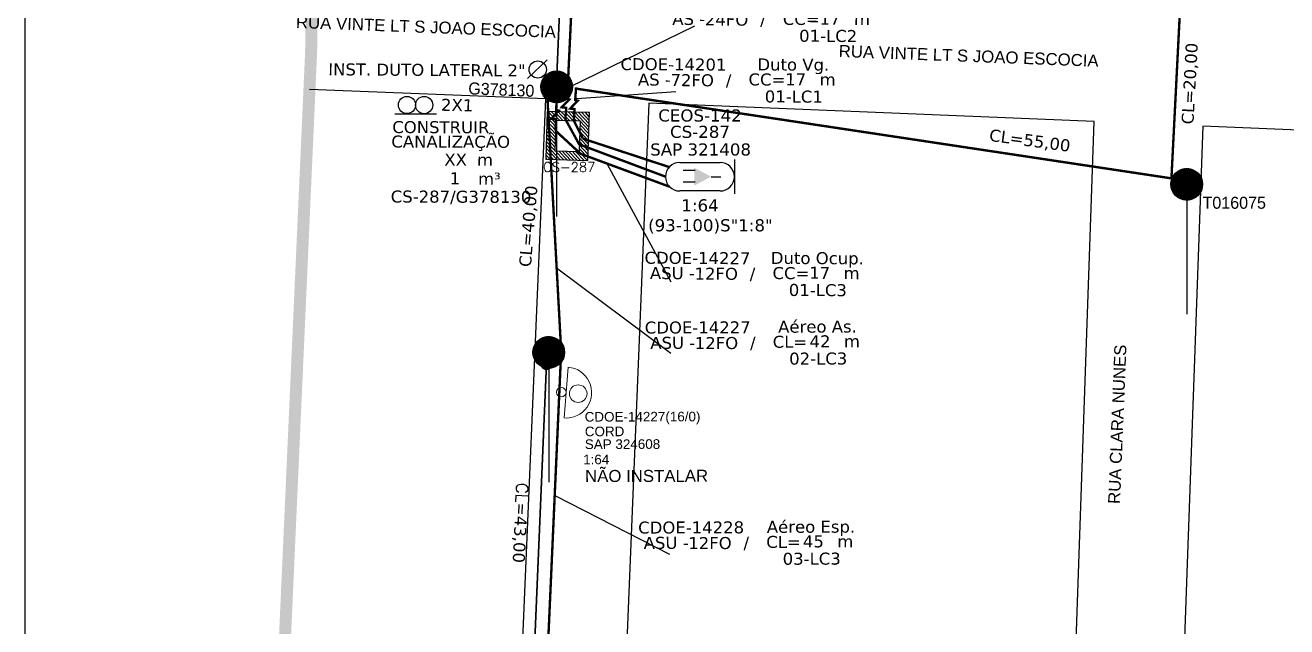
# Model space of a CAD drawing. Extents: x 12033 to 28038, y -9425 to 4777.
# Drawn here: x 12033 to 13083, y 3151 to 3651 of the extents above; entities that cross this region are included whole.
import ezdxf
from ezdxf.enums import TextEntityAlignment as Align

# ---------------------------------------------------------------- set-up
doc = ezdxf.new("R2010")
doc.units = ezdxf.units.DM
doc.header["$LTSCALE"] = 5
doc.header["$MEASUREMENT"] = 0
for name, color, linetype in [('10.1-Caixas Subterrâneas', 5, 'Continuous'), ('20.4-CEOS', 1, 'Continuous'), ('CAP a instalar', 1, 'Continuous'), ('celulas gpon', 7, 'Continuous'), ('label_cabos', 7, 'Continuous'), ('locais', 7, 'Continuous'), ('locais legendas', 7, 'Continuous'), ('QUADRA', 7, 'Continuous'), ('Segmento de Logradouro Texto', 238, 'Continuous'), ('Subida Lateral', 5, 'Continuous')]:
    doc.layers.add(name, color=color, linetype=linetype)
for name, color, linetype, lineweight in [("20.0-LEGENDA DOS CDO'S", 1, 'Continuous', 0), ('20.2-CDO_POSTE', 1, 'Continuous', 5), ('20.6-CORDOALHA_SUPORTE', 7, 'Continuous', 25)]:
    doc.layers.add(name, color=color, linetype=linetype, lineweight=lineweight)
doc.styles.add('ARIAL', font='arial.ttf')
doc.styles.add('DIGICADE', font='arial.ttf')
doc.styles.add('ROMANS', font='romans.shx')
doc.styles.add('siredit', font='verdana.ttf')
doc.linetypes.add('FENCELINE1', pattern='A,0.25,-0.1,[133,ltypeshp.shx,S=0.1,R=0,X=-0.1,Y=0],-0.1,1', length=1.45)
doc.dimstyles.new('CC', dxfattribs={"dimtxt": 1, "dimasz": 2, "dimexe": 0.18, "dimexo": 0.0625, "dimgap": 0.09, "dimtad": 0, "dimdec": 0, "dimrnd": 1, "dimzin": 0, "dimdsep": 46, "dimtxsty": 'siredit', "dimblk": 'NONE', "dimcen": 0, "dimse1": 1, "dimse2": 1, "dimsd1": 1, "dimsd2": 1, "dimclrt": 7, "dimadec": 0, "dimazin": 0, "dimtfac": 1, "dimtdec": 0, "dimtofl": 0, "dimtmove": 0, "dimatfit": 3, "dimfxl": 0, "dimtolj": 1, "dimtzin": 0, "dimarcsym": 0})

# ---------------------------------------------------------------- blocks, each defined once
blk = doc.blocks.new('*X22')
at = {"color": 0}
for p, q in [((-0.679997, 0.416018), (-0.018018, 1.077997)), ((-0.679809, 0.433884), (-0.035884, 1.077809)), ((-0.679715, 0.398622), (-0.000622, 1.077715)), ((-0.67911, 0.452261), (-0.054261, 1.07711)), ((-0.678999, 0.381661), (0.016339, 1.076999)), ((-0.677877, 0.365105), (0.032895, 1.075877)), ((-0.677853, 0.471196), (-0.073196, 1.075853)), ((-0.676376, 0.348929), (0.049071, 1.074376)), ((-0.675978, 0.490748), (-0.092748, 1.073978)), ((-0.674518, 0.333109), (0.064891, 1.072518)), ((-0.673417, 0.510987), (-0.112987, 1.071417)), ((-0.672323, 0.317627), (0.080373, 1.070323)), ((-0.67008, 0.532002), (-0.134002, 1.06808)), ((-0.669809, 0.302463), (0.095537, 1.067809)), ((-0.666991, 0.287604), (0.110396, 1.064991)), ((-0.665856, 0.553903), (-0.155903, 1.063856)), ((-0.663883, 0.273034), (0.124966, 1.061883)), ((-0.660603, 0.576834), (-0.178834, 1.058603)), ((-0.660497, 0.258742), (0.139258, 1.058497)), ((-0.656846, 0.244715), (0.153285, 1.054846)), ((-0.654125, 0.600989), (-0.202989, 1.052125)), ((-0.652938, 0.230945), (0.167055, 1.050938)), ((-0.648783, 0.217422), (0.180578, 1.046783)), ((-0.646156, 0.626637), (-0.228637, 1.044156)), ((-0.64439, 0.204138), (0.193862, 1.04239)), ((-0.639766, 0.191085), (0.206915, 1.037766)), ((-0.636298, 0.654172), (-0.256172, 1.034298)), ((-0.634917, 0.178256), (0.219744, 1.032917)), ((-0.62985, 0.165645), (0.232355, 1.02785)), ((-0.624571, 0.153247), (0.244753, 1.022571)), ((-0.623925, 0.684222), (-0.286222, 1.021925)), ((-0.619084, 0.141056), (0.256944, 1.017084)), ((-0.613395, 0.129067), (0.268933, 1.011395)), ((-0.607932, 0.717893), (-0.319893, 1.005932)), ((-0.607508, 0.117277), (0.280723, 1.005508)), ((-0.601426, 0.10568), (0.29232, 0.999426)), ((-0.595154, 0.094275), (0.303725, 0.993154)), ((-0.588694, 0.083057), (0.314943, 0.986694)), ((-0.58596, 0.757543), (-0.359543, 0.98396)), ((-0.58205, 0.072024), (0.325976, 0.98005)), ((-0.575224, 0.061172), (0.336828, 0.973224)), ((-0.568219, 0.0505), (0.3475, 0.966219)), ((-0.561036, 0.040005), (0.357995, 0.959036)), ((-0.553678, 0.029685), (0.368315, 0.951678)), ((-0.550397, 0.810783), (-0.412783, 0.948397)), ((-0.546146, 0.01954), (0.37846, 0.944146)), ((-0.538442, 0.009566), (0.388434, 0.936442)), ((-0.530567, -0.000236), (0.398236, 0.928567)), ((-0.522522, -0.009869), (0.407869, 0.920522)), ((-0.514308, -0.019333), (0.417333, 0.912308)), ((-0.505925, -0.028628), (0.426628, 0.903925)), ((-0.497375, -0.037756), (0.435756, 0.895375)), ((-0.488657, -0.046715), (0.444715, 0.886657)), ((-0.479772, -0.055508), (0.453508, 0.877772)), ((-0.470719, -0.064133), (0.462133, 0.868719)), ((-0.461499, -0.07259), (0.47059, 0.859499)), ((-0.45211, -0.080879), (0.478879, 0.85011)), ((-0.442553, -0.089), (0.487, 0.840553)), ((-0.432826, -0.096951), (0.494951, 0.830826)), ((-0.422929, -0.104731), (0.502731, 0.820929)), ((-0.41286, -0.11234), (0.51034, 0.81086)), ((-0.402619, -0.119776), (0.517776, 0.800619)), ((-0.392202, -0.127037), (0.525037, 0.790202)), ((-0.381609, -0.134122), (0.532122, 0.779609)), ((-0.370838, -0.141028), (0.539028, 0.768838)), ((-0.359886, -0.147754), (0.545754, 0.757886)), ((-0.348751, -0.154296), (0.552296, 0.746751)), ((-0.337429, -0.160652), (0.558652, 0.735429)), ((-0.325919, -0.16682), (0.56482, 0.723919)), ((-0.314215, -0.172794), (0.570794, 0.712215)), ((-0.302316, -0.178572), (0.576572, 0.700316)), ((-0.290215, -0.184149), (0.582149, 0.688215)), ((-0.27791, -0.189522), (0.587522, 0.67591)), ((-0.265395, -0.194684), (0.592684, 0.663395)), ((-0.252664, -0.199631), (0.597631, 0.650664)), ((-0.239711, -0.204356), (0.602356, 0.637711)), ((-0.226531, -0.208853), (0.606853, 0.624531)), ((-0.213115, -0.213115), (0.611115, 0.611115)), ((-0.199456, -0.217134), (0.615134, 0.597456)), ((-0.185546, -0.220901), (0.618901, 0.583546)), ((-0.171373, -0.224406), (0.622406, 0.569373)), ((-0.156929, -0.22764), (0.62564, 0.554929)), ((-0.1422, -0.230589), (0.628589, 0.5402)), ((-0.127174, -0.23324), (0.63124, 0.525174)), ((-0.111836, -0.23558), (0.63358, 0.509836)), ((-0.096169, -0.23759), (0.63559, 0.494169)), ((-0.080154, -0.239253), (0.637253, 0.478154)), ((-0.06377, -0.240547), (0.638547, 0.46177)), ((-0.046993, -0.241448), (0.639448, 0.444993)), ((-0.029795, -0.241927), (0.639927, 0.427795)), ((-0.012144, -0.241953), (0.639953, 0.410144)), ((0.006, -0.241488), (0.639488, 0.392)), ((0.024679, -0.240486), (0.638486, 0.373321)), ((0.043948, -0.238895), (0.636895, 0.354052)), ((0.063871, -0.236649), (0.634649, 0.334129)), ((0.084528, -0.23367), (0.63167, 0.313472)), ((0.106018, -0.229858), (0.627858, 0.291982)), ((0.12847, -0.225084), (0.623084, 0.26953)), ((0.152051, -0.21918), (0.61718, 0.245949)), ((0.176993, -0.211916), (0.609916, 0.221007)), ((0.203627, -0.20296), (0.60096, 0.194373)), ((0.232456, -0.191808), (0.589808, 0.165544)), ((0.264325, -0.177617), (0.575617, 0.133675)), ((0.300865, -0.158754), (0.556754, 0.097135)), ((0.346227, -0.13107), (0.52907, 0.051773)), ((0.43272, -0.062254), (0.460254, -0.03472))]:
    blk.add_line(p, q, dxfattribs=at)
blk = doc.blocks.new('POLE_POLE')
at = {"color": 0}
blk.add_line((-0.0000002, -0.00000239), (-0.0000002, -0.00004983), dxfattribs=at)
blk.add_circle((-0.0000002, 0.00000418), 0.0000066, dxfattribs=at)
at = {"color": 0, "xscale": 1e-05, "yscale": 1e-05, "zscale": 1e-05}
blk.add_blockref('*X22', (0, 0), dxfattribs=at)
blk = doc.blocks.new('CDOE_CT_POSTE')
at = {"layer": "20.0-LEGENDA DOS CDO'S", "color": 0, "style": 'ARIAL'}
for tag, p in [('CDO_N', (0.12, 5.25)), ('CORDOALHA', (0.12, 4.02)), ('SAP', (0.12, 2.96)), ('1:XX', (0.14, 1.23)), ('UMS', (0.14, 0.22))]:
    blk.add_attdef(tag, p, '', height=0.68, rotation=0.118, dxfattribs=at)
blk.add_attdef('FIBRAS_UTILIZADAS', text='', height=0.68, rotation=0.118, dxfattribs=at).set_placement((7.83, 5.26), align=Align.CENTER)
blk = doc.blocks.new('*U33')
at = {"color": 0}
blk.add_line((2.14, -0.58), (-2.1, -0.68), dxfattribs=at)
for centre, radius in [((0, 0.38), 0.733), ((0.03, -1.03), 0.393)]:
    blk.add_circle(centre, radius, dxfattribs=at)
blk.add_arc((0.02, -0.63), 2.12, 1.3782, 181.3782, dxfattribs=at)
blk = doc.blocks.new('*X32')
at = {"color": 0, "linetype": 'Continuous'}
for p, q in [((-1.25, 0.34099), (-0.49099, 1.1)), ((-1.25, 0.517767), (-0.667767, 1.1)), ((-1.25, 0.694544), (-0.844544, 1.1)), ((-1.25, 0.87132), (-1.02132, 1.1)), ((-1.25, 1.048097), (-1.198097, 1.1)), ((-0.789214, 0.625), (-0.314214, 1.1)), ((-0.612437, 0.625), (-0.137437, 1.1)), ((-0.43566, 0.625), (0.03934, 1.1)), ((-0.258883, 0.625), (0.216117, 1.1)), ((-0.082107, 0.625), (0.392893, 1.1)), ((0.09467, 0.625), (0.56967, 1.1)), ((0.271447, 0.625), (0.746447, 1.1)), ((0.448223, 0.625), (0.923223, 1.1)), ((0.625, 0.625), (1.1, 1.1)), ((0.801777, 0.625), (1.25, 1.073223)), ((0.8035, 0.449947), (1.25, 0.896447)), ((0.8035, 0.27317), (1.25, 0.71967)), ((-1.25, 0.164214), (-0.8035, 0.610714)), ((-1.25, -0.012563), (-0.8035, 0.433937)), ((-1.25, -0.18934), (-0.8035, 0.25716)), ((-1.25, -0.366117), (-0.8035, 0.080383)), ((0.8035, 0.096393), (1.25, 0.542893)), ((0.8035, -0.080383), (1.25, 0.366117)), ((0.8035, -0.25716), (1.25, 0.18934)), ((0.8035, -0.433937), (1.25, 0.012563)), ((-1.25, -0.542893), (-0.8035, -0.096393)), ((-1.25, -0.71967), (-0.8035, -0.27317)), ((-1.25, -0.896447), (-0.8035, -0.449947)), ((-1.25, -1.073223), (-0.801777, -0.625)), ((-1.1, -1.1), (-0.625, -0.625)), ((-0.923223, -1.1), (-0.448223, -0.625)), ((-0.746447, -1.1), (-0.271447, -0.625)), ((-0.56967, -1.1), (-0.09467, -0.625)), ((-0.392893, -1.1), (0.082107, -0.625)), ((-0.216117, -1.1), (0.258883, -0.625)), ((-0.03934, -1.1), (0.43566, -0.625)), ((0.137437, -1.1), (0.612437, -0.625)), ((0.314214, -1.1), (0.789214, -0.625)), ((0.49099, -1.1), (1.25, -0.34099)), ((0.667767, -1.1), (1.25, -0.517767)), ((0.8035, -0.610714), (1.25, -0.164214)), ((0.844544, -1.1), (1.25, -0.694544)), ((1.02132, -1.1), (1.25, -0.87132)), ((1.198097, -1.1), (1.25, -1.048097))]:
    blk.add_line(p, q, dxfattribs=at)
blk = doc.blocks.new('*U88')
at = {"color": 0, "linetype": 'Continuous'}
for p, q in [((0.000081, 0.001197), (0.000041, -0.000052)), ((0.00118, 0.001163), (0.000081, 0.001197)), ((0.001141, -0.000086), (0.00118, 0.001163)), ((0.000286, 0.000164), (0.000311, 0.000967)), ((0.000311, 0.000967), (0.000936, 0.000947)), ((0.000936, 0.000947), (0.000911, 0.000144)), ((0.000286, 0.000164), (0.000286, 0.000164)), ((0.000911, 0.000144), (0.000286, 0.000164)), ((0.000041, -0.000052), (0.001141, -0.000086))]:
    blk.add_line(p, q, dxfattribs=at)
at = {"color": 0, "linetype": 'Continuous', "xscale": 0.0005, "yscale": 0.0005, "zscale": 0.001, "rotation": 268.2066198463523}
blk.add_blockref('*X32', (0.000611, 0.000556), dxfattribs=at)
at = {"layer": '10.1-Caixas Subterrâneas', "color": 0, "lineweight": 0, "style": 'ROMANS'}
blk.add_attdef('FID', (-0.000027, -0.000378), '', height=0.00025, dxfattribs=at)
at = {"layer": '10.1-Caixas Subterrâneas', "color": 0, "lineweight": 0, "style": 'ROMANS', "flags": 3}
for tag, p in [('FATOR', (-0.000622, -0.000749)), ('ID_ATIVIDADE', (-0.000622, -0.001121)), ('QTDE', (-0.000622, -0.001493))]:
    blk.add_attdef(tag, p, '', height=0.00025, dxfattribs=at)
blk = doc.blocks.new('*U68')
at = {"layer": '20.4-CEOS', "color": 7, "style": 'siredit'}
for tag, p in [('FIBRAS_SPLITTER', (0, 0)), ('FIBRAS_TOP_C', (0, -4.13)), ('RESERVA_FINAIS', (0, -5.46))]:
    blk.add_attdef(tag, p, '', height=1.01, dxfattribs=at)
for tag, p, flags in [('ID_ATIVIDADE', (0, -6.77), 3), ('FATOR', (0, -8.09), 1), ('QTDE', (0, -9.4), 1), ('FID', (0, -10.71), 1)]:
    blk.add_attdef(tag, p, '', height=1.01, dxfattribs=dict(at, flags=flags))
blk = doc.blocks.new('*U75')
at = {"layer": '20.4-CEOS'}
for p, q in [((-4.54, 1.19), (-1.19, 1.19)), ((-1.19, -1.19), (-4.54, -1.19))]:
    blk.add_line(p, q, dxfattribs=at)
for points in [[(0, 1.44), (0, -1.43)], [(-3.26, 0.52), (-4.27, 0.52)], [(-1.94, 0), (-1.14, 0)], [(-3.26, -0.47), (-4.27, -0.47)]]:
    blk.add_lwpolyline(points, dxfattribs=at)
blk.add_lwpolyline([(-1.94, 0, 0, 1.47, 0), (-3.32, 0, 1.47, 1.47, 0)], format="xyseb", dxfattribs=at)
for centre, start, end in [((-4.54, 0), 90, 270), ((-1.19, 0), 270, 90)]:
    blk.add_arc(centre, 1.19, start, end, dxfattribs=at)
at = {"layer": '20.4-CEOS', "color": 7, "style": 'siredit'}
for tag, p in [('FID', (-2.86, 5.6)), ('LOCAL', (-2.86, 4.24)), ('SAP', (-2.81, 2.77)), ('RACIO_SPLITAGEM', (-2.86, -1.88))]:
    blk.add_attdef(tag, text='', height=1.01, dxfattribs=at).set_placement(p, align=Align.TOP_CENTER)
for tag, flags, p in [('ID_ATIVIDADE', 3, (-2.86, -3.58)), ('FATOR', 1, (-2.86, -4.89))]:
    blk.add_attdef(tag, text='', height=1.01, dxfattribs=dict(at, flags=flags)).set_placement(p, align=Align.TOP_CENTER)
at = {"layer": '20.4-CEOS', "color": 7, "style": 'siredit', "flags": 3}
blk.add_attdef('QTDE', (-4.97, -7.12), '', height=1.01, dxfattribs=at)
blk = doc.blocks.new('*U105')
at = {"layer": '20.6-CORDOALHA_SUPORTE', "const_width": 0.139}
for points in [[(-20.84, -0.38, 1.175511), (-20.83, 0.47)], [(5.71, 0.47, 1.231752), (5.71, -0.38)]]:
    blk.add_lwpolyline(points, format="xyb", dxfattribs=at)
blk.add_lwpolyline([(-20.3, 0.04), (5.19, 0.04)], dxfattribs=at)
at = {"layer": '20.6-CORDOALHA_SUPORTE', "color": 0, "lineweight": 0, "style": 'ROMANS'}
blk.add_attdef('LANCE', text='', height=1, dxfattribs=at).set_placement((-0.54, -2.21), align=Align.RIGHT)
at = {"layer": '20.6-CORDOALHA_SUPORTE', "color": 0, "style": 'siredit'}
blk.add_attdef('QTDE', (-0.54, -2.21), '', height=1, rotation=359.69, dxfattribs=at)
at = {"layer": '20.6-CORDOALHA_SUPORTE', "color": 0, "lineweight": 0, "style": 'ROMANS'}
for tag, p, flags in [('FATOR', (-5.2, -4.44), 3), ('ID_ATIVIDADE', (-5.2, -6.67), 3), ('FID', (-5.2, -8.9), 1)]:
    blk.add_attdef(tag, p, '', height=1, dxfattribs=dict(at, flags=flags))
blk = doc.blocks.new('*U109')
at = {"layer": '20.6-CORDOALHA_SUPORTE', "const_width": 0.139}
for points in [[(-20.84, -0.38, 1.175511), (-20.83, 0.47)], [(7.51, 0.47, 1.231752), (7.51, -0.38)]]:
    blk.add_lwpolyline(points, format="xyb", dxfattribs=at)
blk.add_lwpolyline([(-20.3, 0.04), (6.99, 0.04)], dxfattribs=at)
at = {"layer": '20.6-CORDOALHA_SUPORTE', "color": 0, "lineweight": 0, "style": 'ROMANS'}
blk.add_attdef('LANCE', text='', height=1, dxfattribs=at).set_placement((-0.54, -2.21), align=Align.RIGHT)
at = {"layer": '20.6-CORDOALHA_SUPORTE', "color": 0, "style": 'siredit'}
blk.add_attdef('QTDE', (-0.54, -2.21), '', height=1, rotation=359.69, dxfattribs=at)
at = {"layer": '20.6-CORDOALHA_SUPORTE', "color": 0, "lineweight": 0, "style": 'ROMANS'}
for tag, p, flags in [('FATOR', (-5.2, -4.44), 3), ('ID_ATIVIDADE', (-5.2, -6.67), 3), ('FID', (-5.2, -8.9), 1)]:
    blk.add_attdef(tag, p, '', height=1, dxfattribs=dict(at, flags=flags))
blk = doc.blocks.new('Const DT DUTO CORRUG PEAD 124MM')
at = {"color": 1}
blk.add_lwpolyline([(-4.66, 0.86), (-1.2, 0.85)], dxfattribs=at)
for centre in [(-3.66, 1.59), (-2.23, 1.58)]:
    blk.add_circle(centre, 0.717, dxfattribs=at)
at = {"layer": 'label_cabos', "color": 10, "linetype": 'FENCELINE1', "char_height": 1, "attachment_point": 5, "style": 'siredit'}
for s, insert, rotation in [('\\A1;2X1', (0.52, 1.58), 358.8742), ('\\A1;CONSTRUIR', (-0.84, -0.27), 359.8285), ('\\A1;CANALIZAÇÃO', (-0.02, -1.6), 359.8285)]:
    blk.add_mtext(s, dxfattribs=dict(at, insert=insert, rotation=rotation))
at = {"layer": 'label_cabos', "color": 10, "linetype": 'FENCELINE1', "style": 'siredit', "flags": 2}
for tag, p in [('MT', (-5.02, -2.96)), ('M.O', (-5.02, -4.55))]:
    blk.add_attdef(tag, text='', height=1, rotation=359.8285, dxfattribs=at).set_placement(p, align=Align.MIDDLE_LEFT)
at = {"layer": 'label_cabos', "color": 10, "linetype": 'FENCELINE1', "style": 'siredit'}
for tag, p in [('FATOR', (-0.55, -3.46)), ('FID', (-5.01, -6.53))]:
    blk.add_attdef(tag, p, '', height=1, rotation=359.8285, dxfattribs=at)
for tag, p in [('UND', (2.84, -2.97)), ('QTDE', (0.34, -4.52)), ('UND', (3.2, -4.55))]:
    blk.add_attdef(tag, text='', height=1, rotation=359.8285, dxfattribs=at).set_placement(p, align=Align.MIDDLE_CENTER)
at = {"layer": 'label_cabos', "color": 10, "linetype": 'FENCELINE1', "style": 'siredit', "flags": 3}
blk.add_attdef('ID_ATIVIDADE', (-5.01, -8.15), '', height=1, rotation=359.8285, dxfattribs=at)
blk = doc.blocks.new('Inst DT LATERAL Ferro Galvanizado')
at = {"color": 1}
blk.add_lwpolyline([(11.73, -2.26), (13.36, -0.7)], dxfattribs=at)
blk.add_circle((12.57, -1.5), 0.717, dxfattribs=at)
at = {"layer": 'label_cabos', "color": 10, "linetype": 'FENCELINE1', "insert": (3.34, -1.54), "char_height": 1, "attachment_point": 5, "rotation": 359.6512, "style": 'siredit'}
blk.add_mtext('\\A1;INST. DUTO LATERAL 2"', dxfattribs=at)
at = {"layer": 'label_cabos', "color": 10, "linetype": 'FENCELINE1', "style": 'siredit', "flags": 3}
blk.add_attdef('QTDE', text='', height=1, rotation=359.8285, dxfattribs=at).set_placement((-3.09, -2.94), align=Align.MIDDLE_CENTER)
at = {"layer": 'label_cabos', "color": 10, "linetype": 'FENCELINE1', "style": 'siredit'}
for tag, p, flags in [('FID', (-5.01, -4.91), 1), ('FATOR', (-5.01, -6.53), 3), ('ID_ATIVIDADE', (-5.01, -8.02), 3)]:
    blk.add_attdef(tag, p, '', height=1, rotation=359.8285, dxfattribs=dict(at, flags=flags))
blk = doc.blocks.new('_None')
blk = doc.blocks.new('Inst CB DT VG CFOA-SM-AS-80-TS-72')
at = {"layer": 'label_cabos', "color": 0, "style": 'siredit'}
for tag, flags, p in [('ID_ATIVIDADE', 3, (1.31, 2.67)), ('FATOR', 1, (11.56, 2.55))]:
    blk.add_attdef(tag, text='', height=1, rotation=359.69, dxfattribs=dict(at, flags=flags)).set_placement(p, align=Align.MIDDLE_CENTER)
for tag, p in [('DESTINO_CABO', (3.13, 1.26)), ('TIPO_CABO', (13.11, 1.24)), ('TIPO_CABO', (1.76, 0)), ('CABO', (4.69, -0.05)), ('/', (7.71, -0.05)), ('LANCE', (10.91, 0)), ('UND', (15.96, 0)), ('FID', (13.15, -1.41))]:
    blk.add_attdef(tag, text='', height=1, rotation=359.69, dxfattribs=at).set_placement(p, align=Align.MIDDLE_CENTER)
blk.add_attdef('QTDE', (12.43, -0.47), '', height=1, rotation=359.69, dxfattribs=at)
blk = doc.blocks.new('Inst CB DT OCUP CFOA-SM-AS-80-TS-24')
at = {"layer": 'label_cabos', "color": 0, "style": 'siredit'}
for tag, flags, p in [('ID_ATIVIDADE', 3, (1.31, 2.67)), ('FATOR', 1, (11.56, 2.55))]:
    blk.add_attdef(tag, text='', height=1, rotation=359.69, dxfattribs=dict(at, flags=flags)).set_placement(p, align=Align.MIDDLE_CENTER)
for tag, p in [('DESTINO_CABO', (3.13, 1.26)), ('TIPO_CABO', (13.11, 1.24)), ('TIPO_CABO', (1.76, 0)), ('CABO', (4.69, -0.05)), ('/', (7.71, -0.05)), ('LANCE', (10.91, 0)), ('UND', (15.96, 0)), ('FID', (13.15, -1.41))]:
    blk.add_attdef(tag, text='', height=1, rotation=359.69, dxfattribs=at).set_placement(p, align=Align.MIDDLE_CENTER)
blk.add_attdef('QTDE', (12.43, -0.47), '', height=1, rotation=359.69, dxfattribs=at)
blk = doc.blocks.new('Inst CB DT OCUP CFOA-SM-ASU-120-S-12')
at = {"layer": 'label_cabos', "color": 0, "style": 'siredit'}
for tag, flags, p in [('ID_ATIVIDADE', 3, (1.31, 2.67)), ('FATOR', 1, (11.56, 2.55))]:
    blk.add_attdef(tag, text='', height=1, rotation=359.69, dxfattribs=dict(at, flags=flags)).set_placement(p, align=Align.MIDDLE_CENTER)
for tag, p in [('DESTINO_CABO', (3.13, 1.26)), ('TIPO_CABO', (13.11, 1.24)), ('TIPO_CABO', (1.26, 0)), ('CABO', (4.69, -0.05)), ('/', (7.71, -0.05)), ('LANCE', (10.91, 0)), ('UND', (15.96, 0)), ('FID', (13.15, -1.41))]:
    blk.add_attdef(tag, text='', height=1, rotation=359.69, dxfattribs=at).set_placement(p, align=Align.MIDDLE_CENTER)
blk.add_attdef('QTDE', (12.43, -0.47), '', height=1, rotation=359.69, dxfattribs=at)
blk = doc.blocks.new('Inst CB ESP CFOA-SM-ASU-120-S-12')
at = {"layer": 'label_cabos', "color": 0, "style": 'siredit'}
for tag, flags, p in [('ID_ATIVIDADE', 3, (1.31, 2.67)), ('FATOR', 1, (11.56, 2.55))]:
    blk.add_attdef(tag, text='', height=1, rotation=359.69, dxfattribs=dict(at, flags=flags)).set_placement(p, align=Align.MIDDLE_CENTER)
for tag, p in [('DESTINO_CABO', (3.13, 1.26)), ('TIPO_CABO', (13.11, 1.24)), ('TIPO_CABO', (1.26, 0)), ('CABO', (4.69, -0.05)), ('/', (7.71, -0.05)), ('LANCE', (10.81, 0)), ('UND', (15.96, 0)), ('FID', (13.15, -1.41))]:
    blk.add_attdef(tag, text='', height=1, rotation=359.69, dxfattribs=at).set_placement(p, align=Align.MIDDLE_CENTER)
blk.add_attdef('QTDE', (12.43, -0.47), '', height=1, rotation=359.69, dxfattribs=at)
blk = doc.blocks.new('Inst CB AS CFOA-SM-ASU-120-S-12')
at = {"layer": 'label_cabos', "color": 0, "style": 'siredit'}
for tag, flags, p in [('ID_ATIVIDADE', 3, (1.31, 2.67)), ('FATOR', 1, (11.56, 2.55))]:
    blk.add_attdef(tag, text='', height=1, rotation=359.69, dxfattribs=dict(at, flags=flags)).set_placement(p, align=Align.MIDDLE_CENTER)
for tag, p in [('DESTINO_CABO', (3.13, 1.26)), ('TIPO_CABO', (13.11, 1.24)), ('TIPO_CABO', (1.26, 0)), ('CABO', (4.69, -0.05)), ('/', (7.71, -0.05)), ('LANCE', (10.81, 0)), ('UND', (15.96, 0)), ('FID', (13.15, -1.41))]:
    blk.add_attdef(tag, text='', height=1, rotation=359.69, dxfattribs=at).set_placement(p, align=Align.MIDDLE_CENTER)
blk.add_attdef('QTDE', (12.43, -0.47), '', height=1, rotation=359.69, dxfattribs=at)

msp = doc.modelspace()

# ---------------------------------------------------------------- linework, layer by layer
at = {"layer": 'CAP a instalar', "linetype": 'FENCELINE1', "ltscale": 5, "const_width": 2}
for points in [[(12484.4, 3600.9), (12484.4, 3600.9), (12497.6, 3878.3), (12516.6, 4286.4), (12526.1, 4518.1), (12979.4, 4516), (12962.6, 4073.1), (12948.8, 3734.8)], [(12491.2, 3598.7), (12491.2, 3598.7), (12491.2, 3598.7), (12987, 3524), (13002, 3818.9), (13015.2, 3823.9), (13215.2, 3634.6), (13286.8, 3498.5), (13413.3, 3273.3), (13415.1, 3263.8)], [(12475.1, 3591.5), (12467.6, 3588.2), (12478.9, 3380.2), (12466.8, 3110), (12466.8, 3110)]]:
    msp.add_lwpolyline(points, dxfattribs=at)
at = {"layer": 'CAP a instalar', "ltscale": 5, "const_width": 2}
for points in [[(12482.4, 3573.2), (12493.9, 3552.3), (12565.8, 3525.4)], [(12489.4, 3572.1), (12496.9, 3557.1)], [(12569.3, 3517), (12495, 3544.5), (12474.2, 3563.7)], [(12496.9, 3557.1), (12568.8, 3533.4)]]:
    msp.add_lwpolyline(points, dxfattribs=at)
at = {"layer": 'celulas gpon', "color": 116, "linetype": 'Continuous', "lineweight": 200, "const_width": 10}
msp.add_lwpolyline([(12285.8, 4580.6), (12270.7, 3629), (12218.8, 2467.4), (12700.5, 2439.5), (13210.2, 2418), (13201.7, 2111.4), (13633.5, 2100.6), (13632.6, 1804.7), (14695.4, 1771.1)], dxfattribs=at)
at = {"layer": 'Defpoints', "color": 3}
msp.add_lwpolyline([(12032.7, 4777), (18721.5, 4777), (18721.5, -449.8), (12032.7, -449.8)], close=True, dxfattribs=at)
at = {"layer": 'QUADRA', "ltscale": 5e-05}
for points in [[(12417.9, 2455.9), (12466.1, 3590.2), (12269.3, 3598)], [(12551.9, 3586.6), (12509.2, 2541.2), (12886.3, 2522.6), (12922.6, 3571.2), (12551.9, 3586.6)], [(13013.2, 3567.5), (12972.4, 2428)], [(13403, 2106.4), (13434.2, 3126.7), (13199.3, 3559.7), (13013.2, 3567.5)]]:
    msp.add_lwpolyline(points, dxfattribs=at)
at = {"layer": 'Subida Lateral', "color": 5, "const_width": 2}
for points in [[(12474.2, 3563.7), (12474.5, 3573.2), (12470.8, 3573.6), (12476.9, 3580.4), (12474.8, 3580.9), (12475.1, 3591.5)], [(12482.4, 3573.2), (12483.1, 3582.7), (12479.4, 3583.2), (12485.7, 3589.7), (12483.7, 3590.3), (12484.4, 3600.9)], [(12489.4, 3572.1), (12490, 3581.6), (12486.4, 3582.1), (12492.7, 3588.6), (12490.6, 3589.2), (12491.3, 3599.8)]]:
    msp.add_lwpolyline(points, dxfattribs=at)

# ---------------------------------------------------------------- block references
at = {"color": 0, "lineweight": 0, "xscale": 10, "yscale": 10, "zscale": 10}
msp.add_blockref('Inst DT LATERAL Ferro Galvanizado', (12333.7, 3629.6), dxfattribs=at)
at = {"layer": '10.1-Caixas Subterrâneas', "color": 10, "xscale": 31978.75500000036, "yscale": 31978.75500000036, "zscale": 31978.75500000036}
msp.add_blockref('*U88', (12464.7, 3541.5), dxfattribs=at).add_auto_attribs({'FID': 'CS-287'})
at = {"layer": "20.0-LEGENDA DOS CDO'S", "color": 8}
ref = msp.add_blockref('CDOE_CT_POSTE', (12497.3, 3269), dxfattribs=dict(at, xscale=10, yscale=10, zscale=10))
ref.add_attrib('CDO_N', 'CDOE-14227', (12498.5, 3321.5), dxfattribs={"color": 0, "height": 8, "rotation": 0.118, "style": 'ARIAL'})
ref.add_attrib('CORDOALHA', 'CORD', (12498.6, 3309.3), dxfattribs={"color": 0, "height": 8, "rotation": 0.118, "style": 'ARIAL'})
ref.add_attrib('SAP', 'SAP 324608', (12498.6, 3298.7), dxfattribs={"color": 0, "height": 8, "rotation": 0.118, "style": 'ARIAL'})
ref.add_attrib('1:XX', '1:64', (12497.2, 3286), dxfattribs={"color": 0, "height": 8, "rotation": 0.118, "style": 'ARIAL'})
ref.add_attrib('UMS', 'NÃO INSTALAR', (12498.8, 3271.2), dxfattribs={"color": 0, "height": 10, "rotation": 0.118, "style": 'ARIAL'})
ref.add_attrib('FIBRAS_UTILIZADAS', '   (16/0)', dxfattribs={"color": 0, "height": 8, "rotation": 0.118, "style": 'ARIAL'}).set_placement((12575.6, 3321.7), align=Align.CENTER)
at = {"layer": '20.2-CDO_POSTE', "color": 8, "xscale": 10, "yscale": 10, "zscale": 10, "rotation": 263.9667797306455}
msp.add_blockref('*U33', (12489.3, 3345.2), dxfattribs=at)
at = {"layer": '20.4-CEOS', "lineweight": 0, "xscale": 10, "yscale": 10, "zscale": 10}
msp.add_blockref('*U75', (12623.1, 3525.4), dxfattribs=at).add_auto_attribs({'FID': 'CEOS-142', 'LOCAL': 'CS-287', 'SAP': 'SAP 321408', 'RACIO_SPLITAGEM': '1:64'})
at = {"layer": '20.4-CEOS', "color": 0, "lineweight": 0}
ref = msp.add_blockref('*U68', (12551.3, 3479.9), dxfattribs=dict(at, xscale=10, yscale=10, zscale=10))
ref.add_attrib('FIBRAS_SPLITTER', '(93-100)S"1:8"', (12551.3, 3479.9), dxfattribs={"color": 7, "height": 10.097, "style": 'siredit'})
at = {"layer": '20.6-CORDOALHA_SUPORTE', "color": 0, "lineweight": 0}
ref = msp.add_blockref('*U105', (12477.2, 3664.5), dxfattribs=dict(at, xscale=10, yscale=10, zscale=10, rotation=267.5816619483879))
ref.add_attrib('QTDE', '50,00', (12454.3, 3706.6), dxfattribs={"color": 0, "height": 10, "rotation": 267.2717, "style": 'siredit'})
ref.add_attrib('LANCE', 'CL=', dxfattribs={"color": 0, "lineweight": 0, "height": 10, "rotation": 267.5817, "style": 'ROMANS'}).set_placement((12454.3, 3706.6), align=Align.RIGHT)
ref = msp.add_blockref('*U109', (12457.5, 3161.9), dxfattribs=dict(at, xscale=10, yscale=10, zscale=10, rotation=267.5816619483879))
ref.add_attrib('QTDE', '43,00', (12440.4, 3243.3), dxfattribs={"color": 0, "height": 10, "rotation": 267.2717, "style": 'siredit'})
ref.add_attrib('LANCE', 'CL=', dxfattribs={"color": 0, "lineweight": 0, "height": 10, "rotation": 267.5817, "style": 'ROMANS'}).set_placement((12440.4, 3243.3), align=Align.RIGHT)
at = {"layer": 'label_cabos', "color": 0, "lineweight": 0}
ref = msp.add_blockref('Inst CB DT OCUP CFOA-SM-AS-80-TS-24', (12569.7, 3656.7), dxfattribs=dict(at, xscale=10, yscale=10, zscale=10))
ref.add_attrib('DESTINO_CABO', 'CDOE-14221', dxfattribs={"color": 0, "height": 10, "rotation": 359.69, "style": 'siredit'}).set_placement((12601, 3669.3), align=Align.MIDDLE_CENTER)
ref.add_attrib('CABO', '24FO', dxfattribs={"color": 0, "height": 10, "rotation": 359.69, "style": 'siredit'}).set_placement((12616.6, 3656.2), align=Align.MIDDLE_CENTER)
ref.add_attrib('TIPO_CABO', 'Duto Ocup.', dxfattribs={"color": 0, "height": 10, "rotation": 359.69, "style": 'siredit'}).set_placement((12700.8, 3669.1), align=Align.MIDDLE_CENTER)
ref.add_attrib('/', '/', dxfattribs={"color": 0, "height": 10, "rotation": 359.69, "style": 'siredit'}).set_placement((12646.9, 3656.2), align=Align.MIDDLE_CENTER)
ref.add_attrib('TIPO_CABO', 'AS - ', dxfattribs={"color": 0, "height": 10, "rotation": 359.69, "style": 'siredit'}).set_placement((12587.3, 3656.7), align=Align.MIDDLE_CENTER)
ref.add_attrib('FID', '01-LC2', dxfattribs={"color": 0, "height": 10, "rotation": 359.69, "style": 'siredit'}).set_placement((12701.2, 3642.6), align=Align.MIDDLE_CENTER)
ref.add_attrib('LANCE', 'CC=', dxfattribs={"color": 0, "height": 10, "rotation": 359.69, "style": 'siredit'}).set_placement((12678.8, 3656.7), align=Align.MIDDLE_CENTER)
ref.add_attrib('QTDE', '17', (12694, 3652), dxfattribs={"color": 0, "height": 10, "rotation": 359.69, "style": 'siredit'})
ref.add_attrib('UND', 'm', dxfattribs={"color": 0, "height": 10, "rotation": 359.69, "style": 'siredit'}).set_placement((12729.4, 3656.7), align=Align.MIDDLE_CENTER)
ref = msp.add_blockref('Inst CB DT VG CFOA-SM-AS-80-TS-72', (12541.1, 3606.3), dxfattribs=dict(at, xscale=10, yscale=10, zscale=10))
ref.add_attrib('DESTINO_CABO', 'CDOE-14201', dxfattribs={"color": 0, "height": 10, "rotation": 359.69, "style": 'siredit'}).set_placement((12572.4, 3618.9), align=Align.MIDDLE_CENTER)
ref.add_attrib('CABO', '72FO', dxfattribs={"color": 0, "height": 10, "rotation": 359.69, "style": 'siredit'}).set_placement((12588, 3605.7), align=Align.MIDDLE_CENTER)
ref.add_attrib('TIPO_CABO', 'Duto Vg.', dxfattribs={"color": 0, "height": 10, "rotation": 359.69, "style": 'siredit'}).set_placement((12672.2, 3618.7), align=Align.MIDDLE_CENTER)
ref.add_attrib('/', '/', dxfattribs={"color": 0, "height": 10, "rotation": 359.69, "style": 'siredit'}).set_placement((12618.3, 3605.7), align=Align.MIDDLE_CENTER)
ref.add_attrib('TIPO_CABO', 'AS - ', dxfattribs={"color": 0, "height": 10, "rotation": 359.69, "style": 'siredit'}).set_placement((12558.7, 3606.2), align=Align.MIDDLE_CENTER)
ref.add_attrib('FID', '01-LC1', dxfattribs={"color": 0, "height": 10, "rotation": 359.69, "style": 'siredit'}).set_placement((12672.6, 3592.1), align=Align.MIDDLE_CENTER)
ref.add_attrib('LANCE', 'CC=', dxfattribs={"color": 0, "height": 10, "rotation": 359.69, "style": 'siredit'}).set_placement((12650.2, 3606.3), align=Align.MIDDLE_CENTER)
ref.add_attrib('QTDE', '17', (12665.4, 3601.5), dxfattribs={"color": 0, "height": 10, "rotation": 359.69, "style": 'siredit'})
ref.add_attrib('UND', 'm', dxfattribs={"color": 0, "height": 10, "rotation": 359.69, "style": 'siredit'}).set_placement((12700.8, 3606.3), align=Align.MIDDLE_CENTER)
at = {"layer": 'label_cabos', "color": 10, "linetype": 'FENCELINE1'}
ref = msp.add_blockref('Const DT DUTO CORRUG PEAD 124MM', (12387.1, 3569.2), dxfattribs=dict(at, xscale=10, yscale=10, zscale=10))
ref.add_attrib('FID', 'CS-287/G378130', (12337, 3503.9), dxfattribs={"color": 10, "linetype": 'FENCELINE1', "height": 10, "rotation": 359.8285, "style": 'siredit'})
ref.add_attrib('FATOR', 'XX', (12381.6, 3534.6), dxfattribs={"color": 10, "linetype": 'FENCELINE1', "height": 10, "rotation": 359.8285, "style": 'siredit'})
ref.add_attrib('QTDE', '1', dxfattribs={"color": 10, "linetype": 'FENCELINE1', "height": 10, "rotation": 359.8285, "style": 'siredit'}).set_placement((12390.5, 3524), align=Align.MIDDLE_CENTER)
ref.add_attrib('UND', 'm³', dxfattribs={"color": 10, "linetype": 'FENCELINE1', "height": 10, "rotation": 359.8285, "style": 'siredit'}).set_placement((12419.1, 3523.7), align=Align.MIDDLE_CENTER)
ref.add_attrib('UND', 'm', dxfattribs={"color": 10, "linetype": 'FENCELINE1', "height": 10, "rotation": 359.8285, "style": 'siredit'}).set_placement((12415.5, 3539.5), align=Align.MIDDLE_CENTER)
at = {"layer": 'label_cabos', "color": 0, "lineweight": 0}
ref = msp.add_blockref('Inst CB DT OCUP CFOA-SM-ASU-120-S-12', (12561.1, 3445.1), dxfattribs=dict(at, xscale=10, yscale=10, zscale=10))
ref.add_attrib('DESTINO_CABO', 'CDOE-14227', dxfattribs={"color": 0, "height": 10, "rotation": 359.69, "style": 'siredit'}).set_placement((12592.4, 3457.7), align=Align.MIDDLE_CENTER)
ref.add_attrib('CABO', '12FO', dxfattribs={"color": 0, "height": 10, "rotation": 359.69, "style": 'siredit'}).set_placement((12608, 3444.6), align=Align.MIDDLE_CENTER)
ref.add_attrib('TIPO_CABO', 'Duto Ocup.', dxfattribs={"color": 0, "height": 10, "rotation": 359.69, "style": 'siredit'}).set_placement((12692.2, 3457.6), align=Align.MIDDLE_CENTER)
ref.add_attrib('/', '/', dxfattribs={"color": 0, "height": 10, "rotation": 359.69, "style": 'siredit'}).set_placement((12638.2, 3444.6), align=Align.MIDDLE_CENTER)
ref.add_attrib('TIPO_CABO', 'ASU - ', dxfattribs={"color": 0, "height": 10, "rotation": 359.69, "style": 'siredit'}).set_placement((12573.7, 3445.1), align=Align.MIDDLE_CENTER)
ref.add_attrib('FID', '01-LC3', dxfattribs={"color": 0, "height": 10, "rotation": 359.69, "style": 'siredit'}).set_placement((12692.6, 3431), align=Align.MIDDLE_CENTER)
ref.add_attrib('LANCE', 'CC=', dxfattribs={"color": 0, "height": 10, "rotation": 359.69, "style": 'siredit'}).set_placement((12670.2, 3445.1), align=Align.MIDDLE_CENTER)
ref.add_attrib('QTDE', '17', (12685.4, 3440.4), dxfattribs={"color": 0, "height": 10, "rotation": 359.69, "style": 'siredit'})
ref.add_attrib('UND', 'm', dxfattribs={"color": 0, "height": 10, "rotation": 359.69, "style": 'siredit'}).set_placement((12720.7, 3445.1), align=Align.MIDDLE_CENTER)
at = {"layer": 'label_cabos'}
ref = msp.add_blockref('Inst CB AS CFOA-SM-ASU-120-S-12', (12561.4, 3387.1), dxfattribs=dict(at, xscale=10, yscale=10, zscale=10, rotation=0.4634636605450986))
ref.add_attrib('DESTINO_CABO', 'CDOE-14227', dxfattribs={"color": 0, "height": 10, "rotation": 0.1535, "style": 'siredit'}).set_placement((12592.6, 3399.9), align=Align.MIDDLE_CENTER)
ref.add_attrib('TIPO_CABO', 'Aéreo As.', dxfattribs={"color": 0, "height": 10, "rotation": 0.1535, "style": 'siredit'}).set_placement((12692.3, 3400.6), align=Align.MIDDLE_CENTER)
ref.add_attrib('CABO', '12FO', dxfattribs={"color": 0, "height": 10, "rotation": 0.1535, "style": 'siredit'}).set_placement((12608.2, 3386.9), align=Align.MIDDLE_CENTER)
ref.add_attrib('/', '/', dxfattribs={"color": 0, "height": 10, "rotation": 0.1535, "style": 'siredit'}).set_placement((12638.5, 3387.2), align=Align.MIDDLE_CENTER)
ref.add_attrib('TIPO_CABO', 'ASU - ', dxfattribs={"color": 0, "height": 10, "rotation": 0.1535, "style": 'siredit'}).set_placement((12574, 3387.1), align=Align.MIDDLE_CENTER)
ref.add_attrib('FID', '02-LC3', dxfattribs={"color": 0, "height": 10, "rotation": 0.1535, "style": 'siredit'}).set_placement((12692.9, 3374), align=Align.MIDDLE_CENTER)
ref.add_attrib('LANCE', 'CL=', dxfattribs={"color": 0, "height": 10, "rotation": 0.1535, "style": 'siredit'}).set_placement((12669.4, 3388), align=Align.MIDDLE_CENTER)
ref.add_attrib('QTDE', '42', (12685.7, 3383.3), dxfattribs={"color": 0, "height": 10, "rotation": 0.1535, "style": 'siredit'})
ref.add_attrib('UND', 'm', dxfattribs={"color": 0, "height": 10, "rotation": 0.1535, "style": 'siredit'}).set_placement((12721, 3388.4), align=Align.MIDDLE_CENTER)
ref = msp.add_blockref('Inst CB ESP CFOA-SM-ASU-120-S-12', (12555.9, 3220.5), dxfattribs=dict(at, xscale=10, yscale=10, zscale=10, rotation=0.4634636605450981))
ref.add_attrib('DESTINO_CABO', 'CDOE-14228', dxfattribs={"color": 0, "height": 10, "rotation": 0.1535, "style": 'siredit'}).set_placement((12587.1, 3233.4), align=Align.MIDDLE_CENTER)
ref.add_attrib('TIPO_CABO', 'Aéreo Esp.', dxfattribs={"color": 0, "height": 10, "rotation": 0.1535, "style": 'siredit'}).set_placement((12686.9, 3234), align=Align.MIDDLE_CENTER)
ref.add_attrib('CABO', '12FO', dxfattribs={"color": 0, "height": 10, "rotation": 0.1535, "style": 'siredit'}).set_placement((12602.8, 3220.4), align=Align.MIDDLE_CENTER)
ref.add_attrib('/', '/', dxfattribs={"color": 0, "height": 10, "rotation": 0.1535, "style": 'siredit'}).set_placement((12633, 3220.6), align=Align.MIDDLE_CENTER)
ref.add_attrib('TIPO_CABO', 'ASU - ', dxfattribs={"color": 0, "height": 10, "rotation": 0.1535, "style": 'siredit'}).set_placement((12568.5, 3220.6), align=Align.MIDDLE_CENTER)
ref.add_attrib('FID', '03-LC3', dxfattribs={"color": 0, "height": 10, "rotation": 0.1535, "style": 'siredit'}).set_placement((12687.5, 3207.4), align=Align.MIDDLE_CENTER)
ref.add_attrib('LANCE', 'CL=', dxfattribs={"color": 0, "height": 10, "rotation": 0.1535, "style": 'siredit'}).set_placement((12664, 3221.4), align=Align.MIDDLE_CENTER)
ref.add_attrib('QTDE', '45', (12680.2, 3216.8), dxfattribs={"color": 0, "height": 10, "rotation": 0.1535, "style": 'siredit'})
ref.add_attrib('UND', 'm', dxfattribs={"color": 0, "height": 10, "rotation": 0.1535, "style": 'siredit'}).set_placement((12715.5, 3221.8), align=Align.MIDDLE_CENTER)
at = {"layer": 'locais', "color": 10, "xscale": 2000000, "yscale": 2000000, "zscale": 2000000}
for p in [(12475.5, 3591.8), (13000.2, 3510.7), (12469, 3370.8)]:
    msp.add_blockref('POLE_POLE', p, dxfattribs=at)

# ---------------------------------------------------------------- texts
at = {"layer": 'celulas gpon', "style": 'siredit'}
for s, rotation, p in [('CL=20,00', 86.8736, (13005.3, 3568.7)), ('CL=55,00', 352.1603, (12834.8, 3555.3)), ('CL=40,00', 85.3644, (12453.7, 3449.9))]:
    msp.add_text(s, height=10, rotation=rotation, dxfattribs=at).set_placement(p)
at = {"layer": 'locais legendas', "color": 10}
msp.add_text('G378130', height=10, rotation=357.7121, dxfattribs=at).set_placement((12401.4, 3594))
msp.add_text('T016075', height=10, dxfattribs=at).set_placement((13012.9, 3498.7))
at = {"layer": 'Segmento de Logradouro Texto', "color": 7, "linetype": 'Continuous', "char_height": 10, "attachment_point": 1, "style": 'DIGICADE'}
for s, insert, width, rotation in [('\\fArial|b0|i0|c0|p34;\\W1.0000000000;\\T1.0000000000;\\o\\lRUA VINTE LT S JOAO ESCOCIA', (12258.3, 3659.2), 219.4, 357.8125), ('RUA VINTE LT S JOAO ESCOCIA', (12710.2, 3635.1), 219.4, 357.8126), ('\\fArial|b0|i0|c0|p34;\\W1.0000000000;\\T1.0000000000;\\o\\lRUA CLARA NUNES', (12934.2, 3253.2), 135.525, 87.6606)]:
    msp.add_mtext(s, dxfattribs=dict(at, insert=insert, width=width, rotation=rotation))

# ---------------------------------------------------------------- leaders
at = {"layer": 'label_cabos'}
for points in [[(12486.2, 3600.3), (12590.1, 3651)], [(12492, 3590.5), (12574.3, 3596.4)], [(12517, 3536.4), (12570.1, 3437.8)], [(12475.1, 3449.4), (12570.1, 3378.5)], [(12474.1, 3259.8), (12569, 3211.1)]]:
    msp.add_leader(points, dimstyle='CC', override={"dimgap": 0.09, "dimtad": 0}, dxfattribs=at)

doc.saveas('drawing.dxf')
